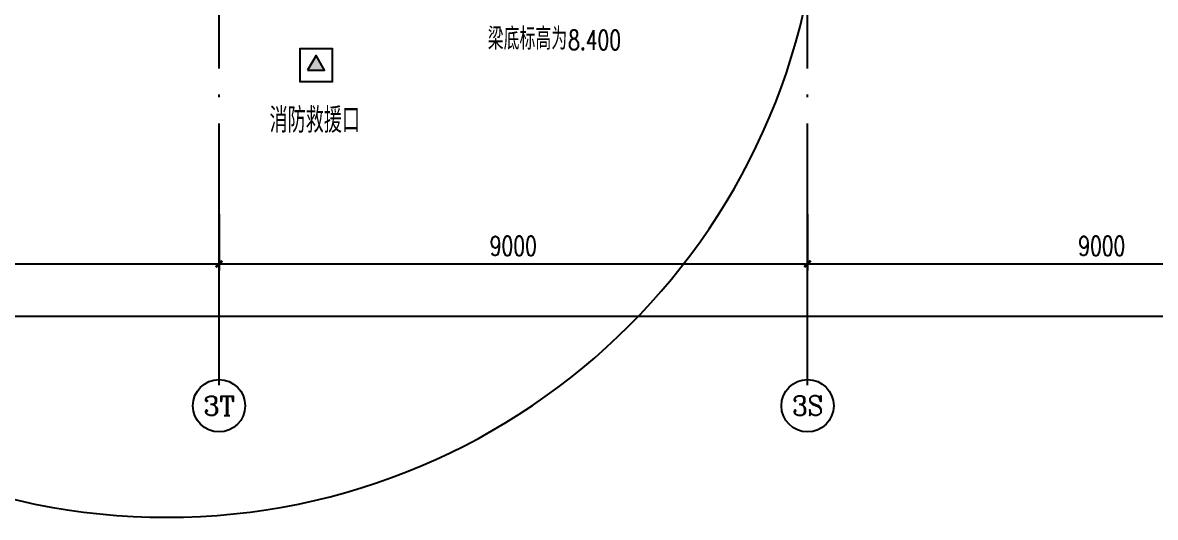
# Model space of a CAD drawing. Extents: x -1313754 to 847533, y 489853 to 941203.
# Drawn here: x -284857 to -267535, y 538719 to 546279 of the extents above; entities that cross this region are included whole.
import ezdxf
from ezdxf.enums import TextEntityAlignment as Align

# ---------------------------------------------------------------- set-up
doc = ezdxf.new("R2010")
doc.units = 0
doc.header["$LTSCALE"] = 1000
doc.header["$MEASUREMENT"] = 0
doc.linetypes.add('DOTE', pattern=[2.42, 2, -0.2, 0.02, -0.2])
doc.layers.get('Defpoints').update_dxf_attribs({"color": 210})
for name, color, linetype in [('A-AXIS-D', 1, 'Continuous'), ('A-AXIS-DOTE', 14, 'DOTE'), ('A-AXIS-DP', 126, 'Continuous'), ('A-LIN-V', 9, 'Continuous'), ('A-TEXT', 61, 'Continuous'), ('AS-WALL', 40, 'Continuous'), ('PUB_TEXT', 7, 'Continuous'), ('RP-N2-01$0$$0$A-WIND-J', 1, 'Continuous'), ('RP-N2-01$0$A-WIND-J', 3, 'Continuous'), ('SB_ZF消火栓', 10, 'Continuous'), ('SB_ZF消火栓M', 10, 'Continuous')]:
    doc.layers.add(name, color=color, linetype=linetype)
doc.styles.add('_TCH_AXIS', font='COMPLEX', dxfattribs={"bigfont": 'GBCBIG'})
doc.styles.add('_TCH_DIM', font='SIMPLEX', dxfattribs={"bigfont": 'GBCBIG'})
doc.styles.add('_TCH_DIM_T3', font='SIMPLEX', dxfattribs={"width": 0.705882, "bigfont": 'GBCBIG'})
doc.dimstyles.new('_TCH_ARCH&&100', dxfattribs={"dimtxt": 297.5, "dimasz": 100, "dimexe": 100, "dimexo": 100, "dimgap": 126.25, "dimtad": 1, "dimdec": 0, "dimzin": 0, "dimdsep": 46, "dimtxsty": '_TCH_DIM_T3', "dimblk": 'ARCHTICK', "dimcen": 0.09, "dimclrt": 7, "dimazin": 2, "dimtfac": 1, "dimtdec": 0, "dimtix": 1, "dimtmove": 2, "dimatfit": 3, "dimfxl": 0, "dimtolj": 1, "dimtzin": 0, "dimarcsym": 0})

# ---------------------------------------------------------------- blocks, each defined once
blk = doc.blocks.new('_ArchTick')
at = {"color": 0, "linetype": 'ByBlock', "const_width": 0.4}
blk.add_lwpolyline([(-0.5, -0.5), (0.5, 0.5)], dxfattribs=at)
blk = doc.blocks.new('*D1265')
at = {"layer": 'A-AXIS-D', "color": 0, "lineweight": -2}
for p, q in [((-70118, -261470), (-70118, -262328)), ((-61118, -261470), (-61118, -262328)), ((-70118, -262228), (-61118, -262228))]:
    blk.add_line(p, q, dxfattribs=at)
at = {"layer": 'Defpoints', "color": 0}
for p in [(-70118, -261370), (-61118, -261370), (-61118, -262228)]:
    blk.add_point(p, dxfattribs=at)
at = {"layer": 'A-AXIS-D', "color": 0, "lineweight": -2, "xscale": 100, "yscale": 100, "zscale": 100, "rotation": 180}
blk.add_blockref('_ArchTick', (-70118, -262228), dxfattribs=at)
at = {"layer": 'A-AXIS-D', "color": 0, "lineweight": -2, "xscale": 100, "yscale": 100, "zscale": 100}
blk.add_blockref('_ArchTick', (-61118, -262228), dxfattribs=at)
at = {"layer": 'A-AXIS-D', "color": 7, "insert": (-65618, -261953), "char_height": 297.5, "attachment_point": 5, "style": '_TCH_DIM_T3'}
blk.add_mtext('\\A1;9000', dxfattribs=at)
blk = doc.blocks.new('*D1266')
at = {"layer": 'A-AXIS-D', "color": 0, "lineweight": -2}
for p, q in [((-61118, -261470), (-61118, -262328)), ((-52118, -261470), (-52118, -262328)), ((-61118, -262228), (-52118, -262228))]:
    blk.add_line(p, q, dxfattribs=at)
at = {"layer": 'Defpoints', "color": 0}
for p in [(-61118, -261370), (-52118, -261370), (-52118, -262228)]:
    blk.add_point(p, dxfattribs=at)
at = {"layer": 'A-AXIS-D', "color": 0, "lineweight": -2, "xscale": 100, "yscale": 100, "zscale": 100, "rotation": 180}
blk.add_blockref('_ArchTick', (-61118, -262228), dxfattribs=at)
at = {"layer": 'A-AXIS-D', "color": 0, "lineweight": -2, "xscale": 100, "yscale": 100, "zscale": 100}
blk.add_blockref('_ArchTick', (-52118, -262228), dxfattribs=at)
at = {"layer": 'A-AXIS-D', "color": 7, "insert": (-56618, -261953), "char_height": 297.5, "attachment_point": 5, "style": '_TCH_DIM_T3'}
blk.add_mtext('\\A1;9000', dxfattribs=at)
blk = doc.blocks.new('*D1267')
at = {"layer": 'A-AXIS-D', "color": 0, "lineweight": -2}
for p, q in [((-52118, -261470), (-52118, -262328)), ((-43118, -261470), (-43118, -262328)), ((-52118, -262228), (-43118, -262228))]:
    blk.add_line(p, q, dxfattribs=at)
at = {"layer": 'Defpoints', "color": 0}
for p in [(-52118, -261370), (-43118, -261370), (-43118, -262228)]:
    blk.add_point(p, dxfattribs=at)
at = {"layer": 'A-AXIS-D', "color": 0, "lineweight": -2, "xscale": 100, "yscale": 100, "zscale": 100, "rotation": 180}
blk.add_blockref('_ArchTick', (-52118, -262228), dxfattribs=at)
at = {"layer": 'A-AXIS-D', "color": 0, "lineweight": -2, "xscale": 100, "yscale": 100, "zscale": 100}
blk.add_blockref('_ArchTick', (-43118, -262228), dxfattribs=at)
at = {"layer": 'A-AXIS-D', "color": 7, "insert": (-47618, -261953), "char_height": 297.5, "attachment_point": 5, "style": '_TCH_DIM_T3'}
blk.add_mtext('\\A1;9000', dxfattribs=at)
blk = doc.blocks.new('*D1408')
at = {"layer": 'A-AXIS-D', "color": 0, "lineweight": -2}
for p, q in [((-93018, -261570), (-93018, -263128)), ((92682, -261570), (92682, -263128)), ((-93018, -263028), (92682, -263028))]:
    blk.add_line(p, q, dxfattribs=at)
at = {"layer": 'Defpoints', "color": 0}
for p in [(-93018, -261470), (92682, -261470), (92682, -263028)]:
    blk.add_point(p, dxfattribs=at)
at = {"layer": 'A-AXIS-D', "color": 0, "lineweight": -2, "xscale": 100, "yscale": 100, "zscale": 100, "rotation": 180}
blk.add_blockref('_ArchTick', (-93018, -263028), dxfattribs=at)
at = {"layer": 'A-AXIS-D', "color": 0, "lineweight": -2, "xscale": 100, "yscale": 100, "zscale": 100}
blk.add_blockref('_ArchTick', (92682, -263028), dxfattribs=at)
at = {"layer": 'A-AXIS-D', "color": 7, "insert": (-168, -262753), "char_height": 297.5, "attachment_point": 5, "style": '_TCH_DIM_T3'}
blk.add_mtext('\\A1;185700', dxfattribs=at)
blk = doc.blocks.new('3243243')
at = {"layer": 'PUB_TEXT', "style": '_TCH_DIM'}
blk.add_text('梁底标高为', height=337.59, dxfattribs=at).set_placement((-277745, 545865))
at = {"layer": 'PUB_TEXT', "style": '_TCH_DIM', "width": 0.705882}
blk.add_text('8.400', height=297.5, dxfattribs=at).set_placement((-276516.3, 545865))
blk = doc.blocks.new('RP-N2-01$0$$0$xfjy')
at = {"layer": 'RP-N2-01$0$$0$A-WIND-J'}
h = blk.add_hatch(color=256, dxfattribs=at)
h.dxf.hatch_style = 1
h.paths.add_polyline_path([(1141876, -26214), (1142135, -26214), (1142005, -25989)])
at = {"layer": 'RP-N2-01$0$$0$A-WIND-J', "const_width": 25}
blk.add_lwpolyline([(1141755, -25889), (1141755, -26389), (1142255, -26389), (1142255, -25889)], close=True, dxfattribs=at)
at = {"layer": 'RP-N2-01$0$$0$A-WIND-J'}
for points in [[(1141755, -26389), (1142255, -26389), (1142255, -25889), (1141755, -25889)], [(1141876, -26214), (1142135, -26214), (1142005, -25989)]]:
    blk.add_lwpolyline(points, close=True, dxfattribs=at)
blk = doc.blocks.new('RP-N2-01$0$xfjy')
at = {"layer": 'RP-N2-01$0$$0$A-WIND-J'}
blk.add_blockref('RP-N2-01$0$$0$xfjy', (0, 0), dxfattribs=at)
blk = doc.blocks.new('1232')
at = {"layer": 'RP-N2-01$0$A-WIND-J'}
blk.add_blockref('RP-N2-01$0$xfjy', (-1422375, 571769, 0), dxfattribs=at)
at = {"layer": 'A-TEXT', "style": '_TCH_DIM'}
blk.add_text('消防救援口', height=384.1, dxfattribs=at).set_placement((-281081, 544597, 0))
blk = doc.blocks.new('A$C5D961328')
at = {"layer": 'A-LIN-V', "ltscale": 500}
blk.add_circle((350, 40), 10001, dxfattribs=at)
blk = doc.blocks.new('we42342343234')
at = {"layer": 'SB_ZF消火栓M', "xscale": -1}
blk.add_blockref('A$C5D961328', (-282304, 548680), dxfattribs=at)
blk = doc.blocks.new('234243242332')
at = {"layer": 'SB_ZF消火栓'}
blk.add_blockref('we42342343234', (0, 0), dxfattribs=at)
blk = doc.blocks.new('dote')
at = {"layer": 'A-AXIS-D'}
for centre in [(-61117.8, -264396), (-52117.8, -264396)]:
    blk.add_circle(centre, 400, dxfattribs=at)
at = {"layer": 'A-AXIS-DOTE', "ltscale": 2}
for p, q in [((-52117.8, -264080), (-52117.8, -75950)), ((-61117.8, -264080), (-61117.8, -178600))]:
    blk.add_line(p, q, dxfattribs=at)
at = {"layer": 'PUB_TEXT', "style": '_TCH_AXIS'}
for s, height, p, p2 in [('3T', 294.28, (-61356, -264543.2), (-60879.6, -264543.2)), ('3S', 300.65, (-52354, -264546.4), (-51881.6, -264546.4))]:
    blk.add_text(s, height=height, dxfattribs=at).set_placement(p, p2, align=Align.FIT)
at = {"layer": 'A-AXIS-D'}
for base, p1, p2, picture, middle in [((-61117.8, -262227.8), (-70117.8, -261369.8), (-61117.8, -261369.8), '*D1265', (-65617.8, -261952.8)), ((-52117.8, -262227.8), (-61117.8, -261369.8), (-52117.8, -261369.8), '*D1266', (-56617.8, -261952.8)), ((-43117.8, -262227.8), (-52117.8, -261369.8), (-43117.8, -261369.8), '*D1267', (-47617.8, -261952.8)), ((92682.2, -263027.8), (-93017.8, -261469.8), (92682.2, -261469.8), '*D1408', (-167.8, -262752.8))]:
    dim = blk.add_linear_dim(base=base, p1=p1, p2=p2, angle=0, dimstyle='_TCH_ARCH&&100', override={"dimgap": 0}, dxfattribs=at)
    dim.commit()
    dim.dimension.update_dxf_attribs({"geometry": picture, "text_midpoint": middle, "dimtype": 161})

msp = doc.modelspace()

# ---------------------------------------------------------------- block references
msp.add_blockref('1232', (0, 0))
at = {"layer": 'A-AXIS-DP'}
msp.add_blockref('3243243', (0, 0), dxfattribs=at)
at = {"layer": 'AS-WALL'}
msp.add_blockref('dote', (-220736.4, 804820), dxfattribs=at)
at = {"layer": 'SB_ZF消火栓', "linetype": 'Continuous'}
msp.add_blockref('234243242332', (0, 0), dxfattribs=at)

doc.saveas('drawing.dxf')
